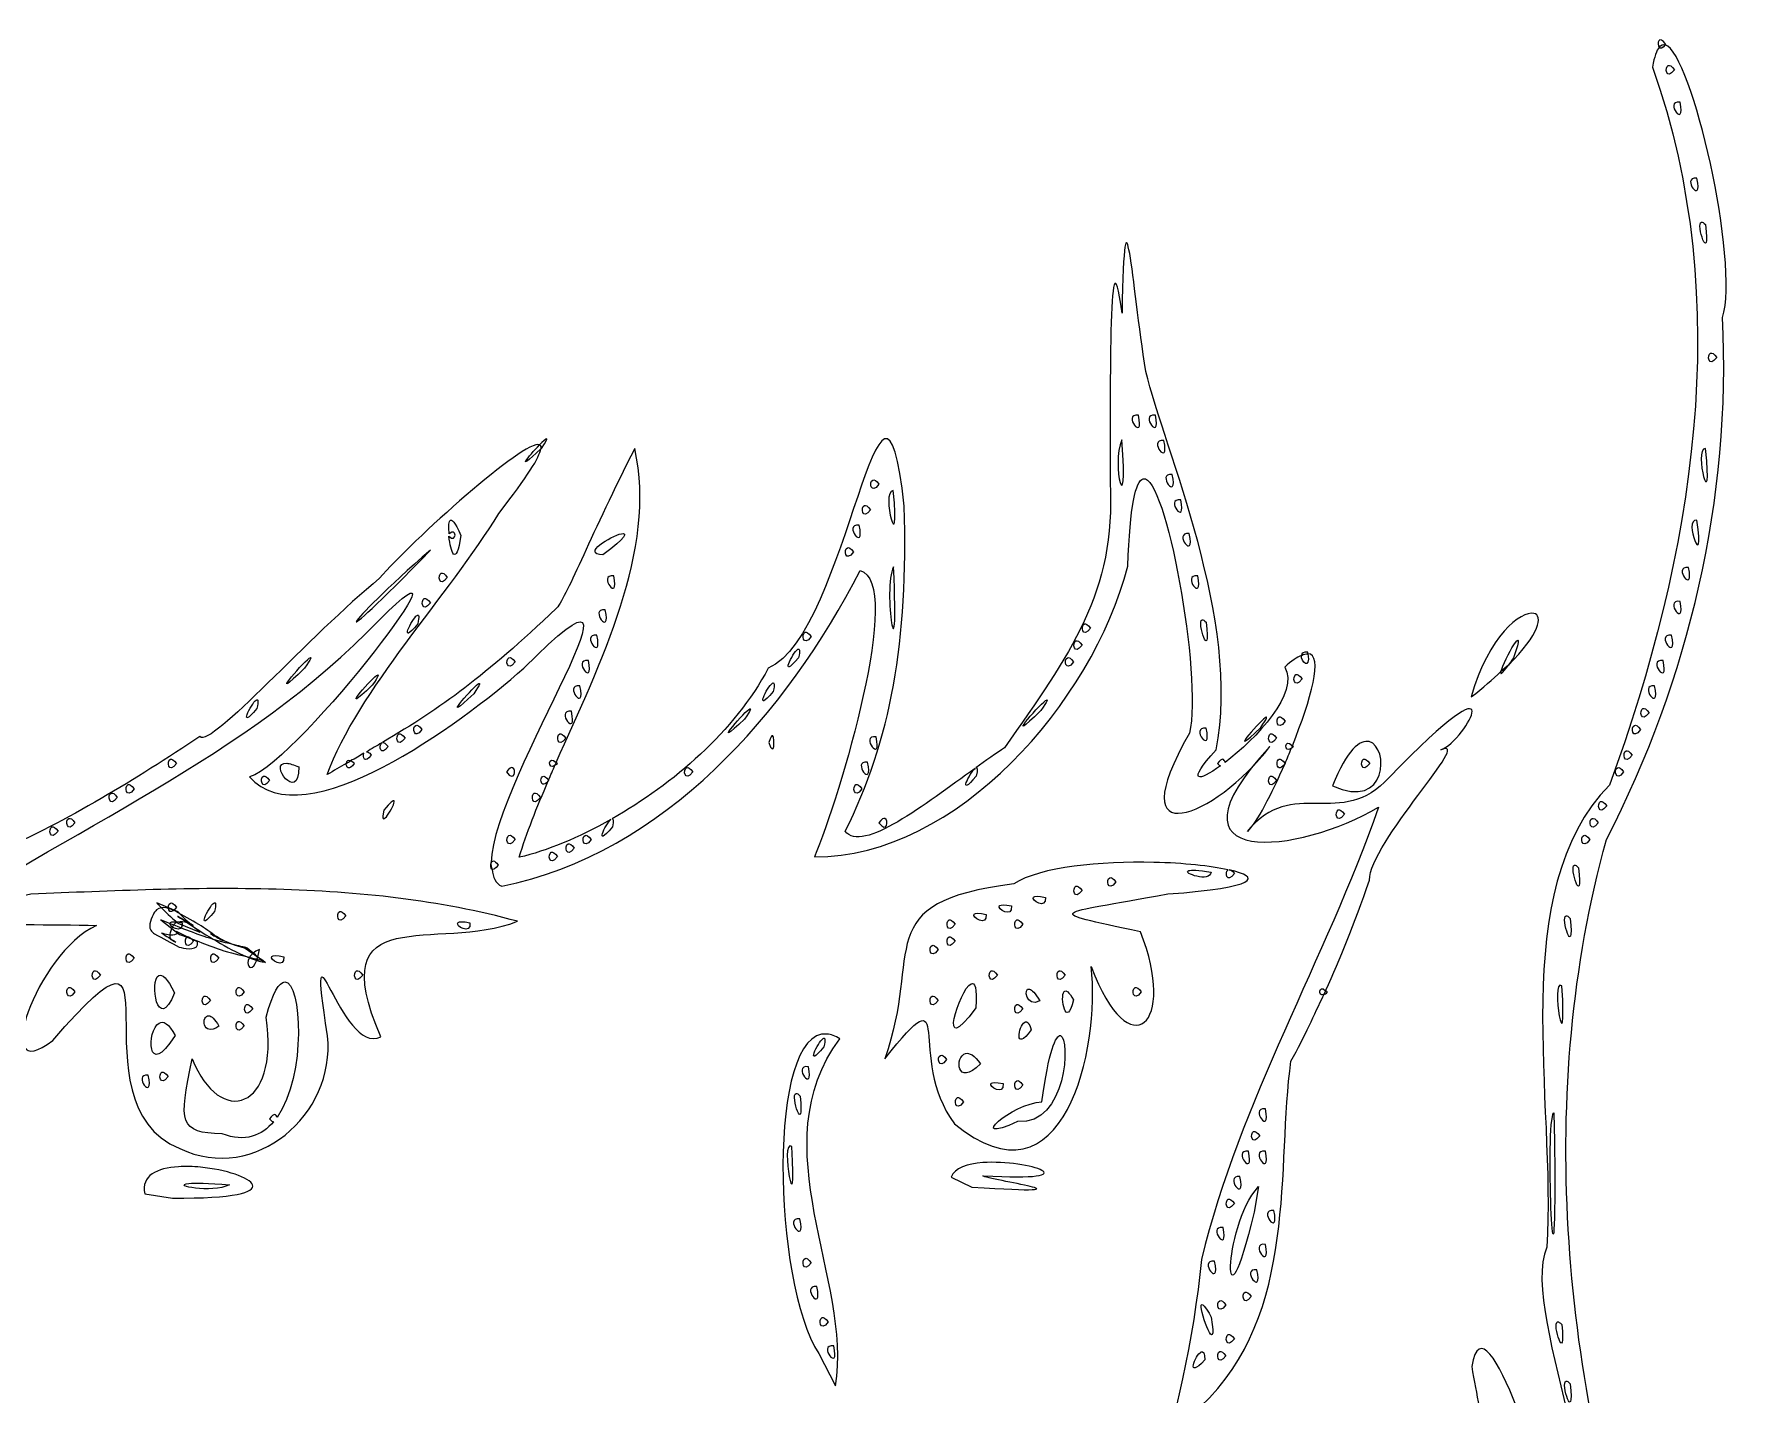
# Model space of a CAD drawing. Extents: x 2 to 648, y -12 to 512.
# Drawn here: x 313.6 to 582.3, y 297.2 to 511.6 of the extents above; entities that cross this region are included whole.
import ezdxf

# ---------------------------------------------------------------- set-up
doc = ezdxf.new("R2010")
doc.units = 0
doc.layers.add('Image', color=7, linetype='CONTINUOUS')

msp = doc.modelspace()

# ---------------------------------------------------------------- linework, layer by layer
at = {"layer": 'Image', "color": 7}
for points in [[(569.61328, 509.528622)], [(571.04102, 506.673154)], [(572.88867, 500.887998)], [(575.55469, 488.887998)], [(576.27148, 481.993466)], [(577.70898, 461.339169)], [(487.55469, 451.555966)], [(490.22266, 451.555966)], [(393.19727, 446.866513)], [(484.95508, 447.667294)], [(491.55469, 447.555966)], [(576.91992, 446.33331)], [(445.70898, 441.339169)], [(488.30469, 441.518857)], [(492.88867, 442.221982)], [(448.91992, 439.667294)], [(494.22266, 438.221982)], [(444.375, 437.339169)], [(379.06832, 434.917296)], [(406.0918, 432.872368)], [(443.55469, 434.221982)], [(495.55469, 432.887998)], [(575.54883, 434.999326)], [(376, 430.276669)], [(441.70898, 430.673154)], [(448.9707, 427.667294)], [(574.22266, 427.555966)], [(377.70898, 426.673154)], [(404.88867, 426.221982)], [(496.88867, 426.221982)], [(375.04102, 422.673154)], [(572.88867, 422.221982)], [(373.89453, 419.997385)], [(403.55469, 420.887998)], [(497.60352, 419.327464)], [(549.83789, 420.325498)], [(402.22266, 416.888011)], [(435.04102, 417.339182)], [(479.04102, 418.673167)], [(571.55469, 416.888011)], [(433.89453, 414.665341)], [(477.70898, 416.005185)], [(356.91016, 413.247369)], [(388.375, 413.339169)], [(400.88867, 412.887999)], [(476.375, 413.339169)], [(545.83789, 412.17511)], [(570.22266, 412.887999)], [(367.52734, 410.534479)], [(383.52734, 409.20031)], [(399.55469, 408.88781)], [(429.89453, 409.33117)], [(512.375, 410.673149)], [(568.88867, 408.88781)], [(348.56055, 406.66496)], [(472.91016, 406.58096)], [(398.22266, 404.8876)], [(426.19531, 405.2001)], [(507.52734, 403.86847)], [(509.70898, 404.00519)], [(567.04102, 405.33877)], [(371.04102, 401.33917)], [(373.70898, 402.67315)], [(396.375, 401.33917)], [(429.93359, 401.0169)], [(446.22266, 400.888)], [(498.22266, 402.22198)], [(508.375, 401.33917)], [(565.70898, 402.67315)], [(511.80469, 399.47003)], [(523.92188, 400.11042)], [(564.375, 398.67315)], [(335.04102, 397.33917)], [(353.38672, 396.69468)], [(362.72852, 396.65558)], [(388.95898, 396.00519)], [(395.80078, 396.80792)], [(416.375, 396.00519)], [(444.88867, 396.888)], [(523.04102, 397.33917)], [(563.04102, 396.00519)], [(328.375, 393.33917)], [(349.70898, 394.67315)], [(443.04102, 393.33917)], [(508.375, 394.67315)], [(325.70898, 392.00519)], [(370.27148, 390.75714)], [(392.375, 392.00519)], [(560.375, 390.67314)], [(319.04102, 388.00518)], [(447.625, 388.00518)], [(519.04102, 389.33916)], [(559.04102, 388.00518)], [(316.375, 386.67314)], [(388.375, 385.33916)], [(400.375, 385.33916)], [(557.70898, 385.33916)], [(395.04102, 382.67314)], [(397.70898, 384.00518)], [(385.71094, 379.99542)], [(489.95703, 381.08127)], [(495.48438, 379.78253)], [(556.27148, 380.66134)], [(351.68945, 376.84698)], [(477.70898, 377.33917)], [(483.04102, 378.67315)], [(335.04102, 374.67315)], [(341.89453, 374.66515)], [(465.69141, 374.26867)], [(471.02539, 375.60089)], [(335.02539, 371.60067)], [(361.70898, 373.33898)], [(380.35742, 371.60067)], [(457.70898, 372.00497)], [(461.69141, 372.93468)], [(468.375, 372.00497)], [(554.9375, 372.66121)], [(337.70898, 369.33895)], [(457.70898, 369.33895)], [(328.375, 366.67293)], [(341.70898, 366.67293)], [(349.07617, 367.36825)], [(351.02539, 366.26864)], [(455.04102, 368.00497)], [(323.04102, 364.00519)], [(333.22266, 363.26886)], [(364.375, 364.00519)], [(464.375, 364.00519)], [(475.04102, 364.00519)], [(319.04102, 361.33917)], [(345.70898, 361.33917)], [(353.05859, 362.23565)], [(461.17969, 361.96026)], [(470.39453, 361.12042)], [(475.86719, 360.73956)], [(487.04102, 361.33917)], [(517.05469, 360.86261)], [(554.27539, 361.65167)], [(340.375, 360.00519)], [(347.04102, 358.67315)], [(455.04102, 360.00519)], [(468.375, 358.67315)], [(333.25781, 355.76686)], [(341.08789, 356.92315)], [(345.70898, 356.00519)], [(469.64258, 355.90749)], [(437.89453, 353.33132)], [(438.48828, 354.02858)], [(475.28125, 353.78054)], [(456.375, 350.67311)], [(460.32227, 350.96804)], [(331.55469, 347.55579)], [(333.70898, 348.00519)], [(435.55469, 348.88796)], [(433.60352, 344.66125)], [(464.35742, 346.26868)], [(468.375, 346.67297)], [(459.04102, 344.00501)], [(507.55469, 342.2218)], [(552.99029, 341.60852)], [(505.70898, 338.67297)], [(432.94336, 336.31751)], [(463.04099, 333.76086)], [(504.88867, 335.55579)], [(507.55469, 335.55579)], [(336.29102, 333.12417)], [(503.55469, 331.55579)], [(337.94141, 330.48743)], [(501.70898, 328.00519)], [(506.44922, 329.99915)], [(508.88867, 326.22198)], [(434.22266, 324.888)], [(500.88867, 323.55597)], [(507.55469, 320.888)], [(435.04102, 318.67315)], [(499.55469, 318.22179)], [(506.22266, 316.88781)], [(436.88867, 314.22179)], [(500.375, 312.005)], [(504.375, 313.33898)], [(437.70898, 309.33898)], [(497.46289, 311.27843)], [(501.70898, 306.67301)], [(553.60352, 308.66124)], [(439.55469, 304.88786)], [(497.44922, 303.93265)], [(500.375, 304.00505)], [(554.9375, 299.32699)]]:
    msp.add_lwpolyline(points, close=True, dxfattribs=at)
for points in [[(513.23619, 413.704404), (513.23633, 413.704404)], [(510.66211, 396.66925), (510.66011, 396.66325)], [(510.66611, 396.66725), (510.66211, 396.66925), (510.66211, 396.66925)], [(394.61904, 394.03263), (394.61914, 394.03253)], [(336.24199, 373.29508), (332.87202, 374.70824), (332.87202, 374.70824)], [(333.52888, 372.0195), (336.47883, 369.72809)], [(336.19968, 371.51951), (339.65504, 370.08826)], [(339.28891, 368.57972), (335.97223, 370.19973), (335.97223, 370.19973)], [(552.99023, 341.60852), (552.99223, 341.60852), (553.13285, 337.1261), (553.17975, 332.11243)], [(458.03125, 331.49133), (461.32422, 329.89954)], [(331, 328.85461), (335.36719, 328.17688)], [(506.44922, 329.99915), (505.76758, 325.96204)], [(437.17773, 303.66725), (439.83203, 298.5696)]]:
    msp.add_lwpolyline(points, dxfattribs=at)
for points in [[(570.66602, 509.999325), (569.516, 511.614055), (569.21037, 510.038676), (569.61328, 509.528622)], [(569.61353, 509.528642), (569.19084, 509.003689), (568.81555, 508.100263), (568.54908, 506.419267)], [(569.61328, 509.528622), (569.90377, 509.889384), (570.21931, 510.035984), (570.56445, 509.929013)], [(570.5647, 509.929033), (570.08326, 509.32545), (569.79161, 509.303202), (569.61353, 509.528642)], [(570.56445, 509.929013), (570.60705, 509.98243), (570.62105, 509.936163), (570.66602, 509.999325)], [(579.58619, 466.929033), (582.31775, 475.624809), (574.7361, 508.636199), (570.5647, 509.929033)], [(568.54908, 506.419267), (581.69384, 469.226806), (574.92515, 429.307298), (561.77955, 393.27278)], [(572, 505.999326), (570.72253, 504.205631), (570.40228, 506.448941), (571.04102, 506.673154)], [(571.04102, 506.673154), (571.25393, 506.747893), (571.57418, 506.597215), (572, 505.999326)], [(572.88867, 500.887998), (573.89296, 496.361878), (570.20109, 501.209027), (572.88867, 500.887998)], [(488.71905, 458.456517), (486.50216, 472.31733), (485.41215, 491.060991), (484.96905, 467.647923)], [(575.55469, 488.887998), (576.55899, 484.361879), (572.86711, 489.209026), (575.55469, 488.887998)], [(484.96905, 467.647923), (482.73143, 484.266667), (483.18299, 452.354187), (483.07842, 440.968236)], [(576.91016, 481.58331), (577.64589, 474.85139), (575.29706, 481.83621), (576.27148, 481.993466)], [(576.27148, 481.993466), (576.41072, 482.015936), (576.61652, 481.899446), (576.91016, 481.58331)], [(450.64677, 437.210423), (447.06351, 469.996413), (441.83365, 417.053994), (429.22881, 411.68113)], [(561.28736, 384.67903), (574.35112, 410.02802), (580.98803, 438.385052), (579.58619, 466.929033)], [(578.66602, 460.667294), (577.38855, 458.873621), (577.07046, 461.114976), (577.70898, 461.339169)], [(577.70898, 461.339169), (577.9219, 461.413909), (578.24019, 461.265199), (578.66602, 460.667294)], [(499.79522, 398.82566), (503.88103, 418.98284), (491.6608, 446.276682), (488.71905, 458.456517)], [(487.55469, 451.555966), (488.55898, 447.029868), (484.86711, 451.877017), (487.55469, 451.555966)], [(490.22266, 451.555966), (491.22695, 447.029868), (487.53508, 451.877017), (490.22266, 451.555966)], [(393.19765, 446.866633), (390.9805, 447.899031), (372.93294, 431.682288), (368, 425.852841)], [(386.78944, 436.077571), (391.36809, 441.944867), (393.21073, 444.981859), (393.39296, 446.23968)], [(393.39296, 446.23968), (389.10086, 442.173304), (391.49889, 445.139286), (393.19765, 446.866633)], [(393.50391, 446.33331), (395.06381, 448.606871), (394.25128, 447.938488), (393.19727, 446.866513)], [(393.19727, 446.866513), (393.37765, 446.782003), (393.44054, 446.570586), (393.39258, 446.23956)], [(393.39258, 446.23956), (393.46908, 446.31206), (393.42288, 446.25608), (393.50391, 446.33331)], [(395.80116, 396.80803), (402.81603, 412.60382), (411.76062, 430.197165), (408.19569, 446.325608)], [(408.19569, 446.325608), (401.37965, 432.979594), (397.65945, 423.324414), (395.88319, 421.147873)], [(484.95508, 447.667294), (486.01721, 433.581336), (483.14232, 443.871989), (484.95508, 447.667294)], [(491.55469, 447.555966), (492.55898, 443.029868), (488.86711, 447.877017), (491.55469, 447.555966)], [(576.91992, 446.33331), (578.15053, 434.533454), (574.84227, 446.24952), (576.91992, 446.33331)], [(446.66602, 440.667294), (445.38854, 438.873605), (445.07046, 441.114974), (445.70898, 441.339169)], [(445.70898, 441.339169), (445.9219, 441.413909), (446.24019, 441.265209), (446.66602, 440.667294)], [(483.07842, 440.968236), (484.06161, 423.539769), (476.78092, 413.980006), (466.45928, 399.14792)], [(485.89062, 427.741513), (486.19602, 437.333278), (487.12489, 441.241093), (488.30469, 441.518857)], [(488.30469, 441.518857), (491.84386, 442.352128), (497.6395, 410.51153), (495.60547, 401.43683)], [(492.88867, 442.221982), (493.89296, 437.695862), (490.20109, 442.543033), (492.88867, 442.221982)], [(448.91992, 439.667294), (450.15056, 427.867422), (446.84224, 439.583524), (448.91992, 439.667294)], [(494.22266, 438.221982), (495.22695, 433.695862), (491.53508, 438.543033), (494.22266, 438.221982)], [(367.92383, 419.262998), (385.04281, 436.321511), (355.49262, 397.09012), (347.50391, 394.54425)], [(359.72499, 394.91155), (364.48573, 408.03965), (378.99348, 423.278301), (386.78944, 436.077571)], [(390.72852, 411.7005), (414.42887, 435.608097), (385.83883, 394.39694), (385.56836, 381.04425)], [(441.35381, 385.98777), (448.51496, 400.24849), (451.35219, 416.108426), (450.64677, 437.210423)], [(445.33398, 436.667294), (444.05673, 434.873621), (443.73627, 437.114976), (444.375, 437.339169)], [(444.375, 437.339169), (444.58791, 437.413909), (444.90816, 437.265199), (445.33398, 436.667294)], [(575.54883, 434.999326), (576.94866, 426.090353), (573.23582, 435.430412), (575.54883, 434.999326)], [(378.94723, 432.864562), (378.90683, 433.714363), (378.85693, 434.645387), (379.06832, 434.917296)], [(378.92383, 432.485656), (380.19068, 431.204111), (380.19696, 434.081705), (378.94723, 432.864562)], [(379.06836, 434.917296), (379.34931, 435.278758), (379.89338, 434.800556), (380.80078, 432.608703)], [(403.19336, 429.559868), (399.68126, 429.658468), (404.45261, 432.541234), (406.0918, 432.872368)], [(406.0918, 432.872368), (407.07531, 433.071062), (406.93178, 432.351563), (403.19336, 429.559868)], [(443.55469, 434.221982), (444.55898, 429.695862), (440.86711, 434.543033), (443.55469, 434.221982)], [(495.55469, 432.887998), (496.55898, 428.361878), (492.86711, 433.209027), (495.55469, 432.887998)], [(376, 430.276669), (358.86691, 412.54482), (362.03679, 418.208683), (376, 430.276669)], [(380.80078, 432.608703), (380.05296, 427.396209), (379.14028, 430.032742), (378.92383, 432.485656)], [(442.66602, 429.999326), (441.38854, 428.205614), (441.07046, 430.448937), (441.70898, 430.673154)], [(441.70898, 430.673154), (441.9219, 430.747894), (442.24019, 430.597234), (442.66602, 429.999326)], [(436.51758, 381.94073), (458.94877, 381.91353), (480.23561, 406.19951), (485.89062, 427.741513)], [(448.9707, 427.667294), (449.92005, 407.4877), (447.18395, 424.339719), (448.9707, 427.667294)], [(574.22266, 427.555966), (575.22696, 423.029877), (571.5351, 427.877009), (574.22266, 427.555966)], [(368, 425.852841), (357.13515, 417.052808), (341.38727, 398.99445), (339.6875, 400.90362)], [(378.66602, 425.999326), (377.38854, 424.205614), (377.07046, 426.448937), (377.70898, 426.673154)], [(377.70898, 426.673154), (377.9219, 426.747894), (378.24019, 426.597234), (378.66602, 425.999326)], [(387.23633, 377.33331), (412.8401, 382.44227), (432.20154, 404.68566), (443.69922, 427.065732)], [(404.88867, 426.221982), (405.89296, 421.695865), (402.20109, 426.543033), (404.88867, 426.221982)], [(443.69922, 427.065732), (450.65508, 425.288906), (440.48708, 391.35405), (436.51758, 381.94073)], [(496.88867, 426.221982), (497.89296, 421.695865), (494.20109, 426.543033), (496.88867, 426.221982)], [(376, 421.999326), (374.72252, 420.205623), (374.40228, 422.448939), (375.04102, 422.673154)], [(375.04102, 422.673154), (375.25393, 422.747894), (375.57418, 422.597234), (376, 421.999326)], [(572.88867, 422.221982), (573.89296, 417.695864), (570.20109, 422.543034), (572.88867, 422.221982)], [(294.42188, 369.65948), (318.79608, 386.18508), (347.15091, 397.52539), (367.92383, 419.262998)], [(395.88319, 421.147873), (384.33573, 410.21641), (377.98819, 405.64251), (368.43007, 399.96623)], [(374, 418.667307), (370.86184, 414.931484), (373.07493, 419.507322), (373.89453, 419.997385)], [(373.89453, 419.997385), (374.16773, 420.160747), (374.28635, 419.871529), (374, 418.667307)], [(403.55469, 420.887998), (404.55898, 416.361881), (400.86711, 421.209027), (403.55469, 420.887998)], [(498.24414, 418.917307), (498.97987, 412.185453), (496.62887, 419.17021), (497.60352, 419.327464)], [(497.60352, 419.327464), (497.74275, 419.349924), (497.9505, 419.233444), (498.24414, 418.917307)], [(549.83789, 420.325498), (547.88183, 420.744849), (542.64692, 416.77687), (540, 407.16534)], [(544.66797, 411.16925), (545.1198, 412.8968), (548.95186, 419.950577), (546.66602, 413.33331)], [(545.83789, 412.17511), (550.8207, 417.075203), (551.33571, 420.004369), (549.83789, 420.325498)], [(402.22266, 416.888011), (403.22695, 412.361803), (399.53508, 417.209041), (402.22266, 416.888011)], [(436, 416.667307), (434.72252, 414.873626), (434.40228, 417.114988), (435.04102, 417.339182)], [(435.04102, 417.339182), (435.25393, 417.413922), (435.57418, 417.265212), (436, 416.667307)], [(480, 417.999339), (478.72253, 416.205628), (478.40228, 418.44895), (479.04102, 418.673167)], [(479.04102, 418.673167), (479.25393, 418.747907), (479.57418, 418.597247), (480, 417.999339)], [(571.55469, 416.888011), (572.55898, 412.361803), (568.86711, 417.209041), (571.55469, 416.888011)], [(282.75205, 368.72784), (282.58803, 381.21013), (315.27864, 415.908329), (292.63487, 397.82159)], [(434, 413.33331), (430.86182, 409.5974), (433.07492, 414.175276), (433.89453, 414.665341)], [(433.89453, 414.665341), (434.16773, 414.828703), (434.28635, 414.537532), (434, 413.33331)], [(478.66602, 415.33331), (477.38854, 413.539621), (477.07046, 415.780969), (477.70898, 416.005185)], [(477.70898, 416.005185), (477.9219, 416.079925), (478.24019, 415.931225), (478.66602, 415.33331)], [(511.80499, 399.47019), (514.72183, 406.70387), (516.78514, 413.920912), (514.22882, 413.974095)], [(514.22882, 413.974095), (514.7305, 411.1817), (513.12204, 412.73074), (513.23663, 413.704564)], [(514.22252, 414.221982), (513.53966, 414.303552), (513.27704, 414.051585), (513.23619, 413.704404)], [(513.23633, 413.704404), (513.61585, 413.874266), (513.95527, 413.979619), (514.22852, 413.973935)], [(514.22852, 413.973935), (514.20512, 414.104341), (514.25822, 414.071345), (514.22252, 414.221982)], [(535.18384, 398.79817), (539.33305, 400.26318), (546.90462, 415.039021), (527.05689, 394.45638)], [(347.50391, 394.54425), (356.00133, 384.77691), (380.57654, 402.70583), (390.72852, 411.7005)], [(356.16992, 411.667289), (350.08546, 405.775429), (355.6359, 412.301269), (356.91016, 413.247369)], [(356.91016, 413.247369), (357.33491, 413.56278), (357.28496, 413.258669), (356.16992, 411.667289)], [(389.33398, 412.66729), (388.05674, 410.87378), (387.73627, 413.11495), (388.375, 413.339169)], [(388.375, 413.339169), (388.58791, 413.413909), (388.90816, 413.265199), (389.33398, 412.66729)], [(400.88867, 412.887999), (401.89296, 408.361779), (398.20109, 413.209059), (400.88867, 412.887999)], [(429.22881, 411.68113), (423.9465, 401.71587), (414.22697, 393.39375), (404.63896, 387.95261)], [(477.33398, 412.66729), (476.05674, 410.87378), (475.73627, 413.11495), (476.375, 413.339169)], [(476.375, 413.339169), (476.58791, 413.413909), (476.90816, 413.265199), (477.33398, 412.66729)], [(510.596, 411.86081), (513.05635, 407.86495), (506.07272, 400.54414), (501.20147, 396.82956)], [(513.23663, 413.704564), (512.5337, 413.389954), (511.70482, 412.86598), (510.596, 411.86081)], [(544.66797, 411.16925), (544.51329, 410.57784), (544.76307, 410.67362), (545.83789, 412.17511)], [(545.83789, 412.17511), (545.53215, 411.87443), (545.00864, 411.48491), (544.66797, 411.16925)], [(546.66602, 413.33331), (546.27691, 412.74602), (546.1135, 412.5601), (545.83789, 412.17511)], [(570.22266, 412.887999), (571.22696, 408.361789), (567.5351, 413.209049), (570.22266, 412.887999)], [(366.83594, 408.999329), (361.25467, 403.676219), (366.36241, 409.715119), (367.52734, 410.534479)], [(367.52734, 410.534479), (367.91566, 410.807599), (367.86564, 410.499979), (366.83594, 408.999329)], [(382.83594, 407.6671), (377.25467, 402.3442), (382.36241, 408.38094), (383.52734, 409.20031)], [(383.52734, 409.20031), (383.91566, 409.47343), (383.86565, 409.16771), (382.83594, 407.6671)], [(399.55469, 408.88781), (400.55898, 404.36159), (396.86711, 409.20887), (399.55469, 408.88781)], [(430, 407.99914), (426.86182, 404.26323), (429.07492, 408.84108), (429.89453, 409.33117)], [(429.89453, 409.33117), (430.16773, 409.49453), (430.28635, 409.20317), (430, 407.99914)], [(513.33398, 409.999329), (512.05672, 408.205589), (511.73626, 410.448939), (512.375, 410.673149)], [(512.375, 410.673149), (512.58791, 410.747849), (512.90816, 410.597249), (513.33398, 409.999329)], [(540, 407.16534), (541.96105, 408.65126), (543.31007, 409.91104), (544.66797, 411.16925)], [(568.88867, 408.88781), (569.89296, 404.36159), (566.20109, 409.20887), (568.88867, 408.88781)], [(348.66602, 405.33293), (345.52785, 401.59702), (347.74094, 406.17488), (348.56055, 406.66496)], [(348.56055, 406.66496), (348.83375, 406.82832), (348.95237, 406.53718), (348.66602, 405.33293)], [(472.16992, 404.99893), (466.08546, 399.10686), (471.6359, 405.63486), (472.91016, 406.58096)], [(472.91016, 406.58096), (473.33491, 406.89632), (473.28495, 406.58996), (472.16992, 404.99893)], [(398.22266, 404.8876), (399.22695, 400.36138), (395.53508, 405.20866), (398.22266, 404.8876)], [(425.50391, 403.66689), (419.92264, 398.344), (425.03038, 404.38074), (426.19531, 405.2001)], [(426.19531, 405.2001), (426.58362, 405.47322), (426.53362, 405.1675), (425.50391, 403.66689)], [(507.52734, 403.86847), (506.36241, 403.04911), (501.25467, 397.01042), (506.83594, 402.33331)], [(506.83594, 402.33331), (507.86565, 403.83395), (507.91565, 404.14159), (507.52734, 403.86847)], [(510.66602, 403.33331), (509.38853, 401.5396), (509.07046, 403.78097), (509.70898, 404.00519)], [(509.70898, 404.00519), (509.9219, 404.07989), (510.2402, 403.93119), (510.66602, 403.33331)], [(568, 404.66689), (566.72255, 402.87337), (566.40228, 405.11455), (567.04102, 405.33877)], [(567.04102, 405.33877), (567.25393, 405.41347), (567.57417, 405.26477), (568, 404.66689)], [(339.6875, 400.90362), (329.49529, 394.15066), (318.99542, 387.66741), (307.65625, 382.67706)], [(372, 400.66729), (370.72256, 398.87378), (370.40229, 401.11495), (371.04102, 401.33917)], [(371.04102, 401.33917), (371.25393, 401.41387), (371.57417, 401.26517), (372, 400.66729)], [(374.66602, 401.99933), (373.38855, 400.20558), (373.07046, 402.44894), (373.70898, 402.67315)], [(373.70898, 402.67315), (373.9219, 402.74785), (374.24019, 402.59725), (374.66602, 401.99933)], [(397.33398, 400.66729), (396.05675, 398.87378), (395.73627, 401.11495), (396.375, 401.33917)], [(396.375, 401.33917), (396.58791, 401.41387), (396.90816, 401.26517), (397.33398, 400.66729)], [(429.93359, 401.0169), (429.80021, 401.12988), (429.60074, 400.90295), (429.33398, 399.99933)], [(429.33398, 399.99933), (430.13426, 397.28782), (430.33373, 400.67796), (429.93359, 401.0169)], [(446.22266, 400.888), (447.22695, 396.36178), (443.53508, 401.20906), (446.22266, 400.888)], [(495.60547, 401.43683), (484.34524, 381.98294), (499.58086, 388.06806), (508.2832, 399.33331)], [(498.22266, 402.22198), (499.22694, 397.696), (495.53508, 402.54304), (498.22266, 402.22198)], [(509.33398, 400.66729), (508.05674, 398.87378), (507.73626, 401.11495), (508.375, 401.33917)], [(508.375, 401.33917), (508.58791, 401.41387), (508.90815, 401.26517), (509.33398, 400.66729)], [(511.64874, 399.08738), (510.45583, 398.06071), (510.49316, 400.92652), (511.80499, 399.47019)], [(523.92188, 400.11042), (522.50172, 400.46791), (520.40034, 398.88363), (518.11914, 393.13972)], [(523.97095, 378.28841), (523.82075, 383.96729), (540.66722, 401.2898), (535.18384, 398.79817)], [(566.66602, 401.99933), (565.38855, 400.2056), (565.07046, 402.44894), (565.70898, 402.67315)], [(565.70898, 402.67315), (565.9219, 402.74785), (566.24019, 402.59725), (566.66602, 401.99933)], [(365.52186, 398.27873), (364.844, 397.88475), (364.14899, 397.47835), (363.43202, 397.06584)], [(366.6664, 397.99944), (365.63823, 396.55577), (365.30877, 397.64992), (365.52186, 398.27873)], [(368.33046, 399.90959), (367.60306, 399.47802), (366.70222, 398.96564), (365.93202, 398.51701)], [(365.93202, 398.51701), (366.13343, 398.48511), (366.33953, 398.45841), (366.6664, 397.99944)], [(369.33436, 399.33342), (368.11764, 397.62472), (367.80852, 399.52673), (368.33046, 399.90959)], [(368.43007, 399.96623), (368.64228, 400.01173), (368.93299, 399.89703), (369.33436, 399.33342)], [(395.62929, 396.40764), (394.45946, 395.43789), (394.50209, 398.24115), (395.80116, 396.80803)], [(466.45928, 399.14792), (465.22098, 398.36414), (463.41886, 397.03719), (461.93389, 395.97409)], [(508.2832, 399.33331), (490.01846, 379.79299), (513.03891, 382.3745), (525.37305, 389.78253)], [(500.50811, 396.31003), (496.99488, 393.78115), (494.98841, 393.47506), (499.79522, 398.82566)], [(510.66041, 396.66341), (508.96639, 394.29908), (508.96527, 399.03892), (510.66241, 396.66941)], [(510.66241, 396.66941), (511.01936, 397.47813), (511.3113, 398.26131), (511.64874, 399.08738)], [(511.80469, 399.47003), (511.75189, 399.33912), (511.70187, 399.21801), (511.64844, 399.08722)], [(511.64844, 399.08722), (511.7759, 399.19692), (511.84394, 399.11422), (512, 399.33331)], [(512, 399.33331), (511.9133, 399.45505), (511.88256, 399.38361), (511.80469, 399.47003)], [(518.11914, 393.13972), (526.87921, 389.1357), (527.046, 399.32396), (523.92188, 400.11042)], [(565.33398, 397.99933), (564.05672, 396.20559), (563.73626, 398.44894), (564.375, 398.67315)], [(564.375, 398.67315), (564.58791, 398.74785), (564.90816, 398.59725), (565.33398, 397.99933)], [(336, 396.66729), (334.72256, 394.87378), (334.40229, 397.11495), (335.04102, 397.33917)], [(335.04102, 397.33917), (335.25393, 397.41387), (335.57417, 397.26517), (336, 396.66729)], [(355.26367, 396.1146), (355.31847, 390.20274), (350.26543, 396.92362), (353.38672, 396.69468)], [(353.38672, 396.69468), (353.83262, 396.66198), (354.44541, 396.48811), (355.26367, 396.1146)], [(362.7289, 396.6557), (361.67775, 396.05231), (360.8727, 395.56734), (359.72499, 394.91155)], [(363.43164, 397.06573), (363.00476, 397.27239), (362.72318, 397.08143), (362.72852, 396.65558)], [(362.72852, 396.65558), (362.97485, 396.79698), (363.19011, 396.92677), (363.43164, 397.06573)], [(364.00038, 396.6674), (363.15624, 395.48231), (362.73632, 396.06296), (362.7289, 396.6557)], [(363.43202, 397.06584), (363.60963, 396.97984), (363.74796, 397.02184), (364.00038, 396.6674)], [(388.95898, 396.00519), (388.74607, 396.07989), (388.42582, 395.93119), (388, 395.33331)], [(388, 395.33331), (389.27749, 393.53959), (389.59772, 395.78097), (388.95898, 396.00519)], [(394.58042, 393.93894), (393.01021, 391.9347), (393.01488, 396.17444), (394.61952, 394.03264)], [(394.61952, 394.03264), (394.96387, 394.82901), (395.27223, 395.60127), (395.62929, 396.40764)], [(395.80078, 396.80792), (395.74018, 396.67151), (395.68919, 396.54367), (395.62891, 396.40753)], [(395.62891, 396.40753), (395.76168, 396.51759), (395.83543, 396.43623), (396, 396.66729)], [(396, 396.66729), (395.9113, 396.79181), (395.88023, 396.72029), (395.80078, 396.80792)], [(417.33398, 395.33331), (416.05671, 393.5396), (415.73627, 395.78097), (416.375, 396.00519)], [(416.375, 396.00519), (416.58791, 396.07989), (416.90817, 395.93119), (417.33398, 395.33331)], [(461.8167, 395.89402), (453.93644, 390.24506), (444.0194, 382.44974), (441.35381, 385.98777)], [(444.88867, 396.888), (445.89297, 392.36179), (442.20111, 397.20906), (444.88867, 396.888)], [(462.00029, 394.66745), (458.94035, 391.02487), (460.95385, 395.22494), (461.8167, 395.89402)], [(461.93389, 395.97409), (462.1637, 396.05959), (462.26532, 395.78113), (462.00029, 394.66745)], [(501.20147, 396.82956), (501.11127, 397.33256), (500.74938, 397.71922), (500.0003, 396.66745)], [(500.0003, 396.66745), (500.22591, 396.35066), (500.34227, 396.4084), (500.50811, 396.31003)], [(504.72291, 385.9388), (506.26471, 387.38742), (508.52129, 391.81776), (510.66041, 396.66341)], [(510.66011, 396.66325), (510.66311, 396.66725), (510.66311, 396.66225), (510.66611, 396.66725)], [(524, 396.66729), (522.72255, 394.87377), (522.40228, 397.11495), (523.04102, 397.33917)], [(523.04102, 397.33917), (523.25393, 397.41387), (523.57417, 397.26517), (524, 396.66729)], [(564, 395.33331), (562.72251, 393.53959), (562.40228, 395.78097), (563.04102, 396.00519)], [(563.04102, 396.00519), (563.25393, 396.07989), (563.57418, 395.93119), (564, 395.33331)], [(329.33398, 392.66729), (328.05674, 390.87377), (327.73627, 393.11495), (328.375, 393.33917)], [(328.375, 393.33917), (328.58791, 393.41387), (328.90815, 393.26517), (329.33398, 392.66729)], [(350.66602, 393.99933), (349.38854, 392.20559), (349.07046, 394.44894), (349.70898, 394.67315)], [(349.70898, 394.67315), (349.9219, 394.74785), (350.24019, 394.59725), (350.66602, 393.99933)], [(390.00425, 381.87839), (391.12117, 385.69943), (392.77881, 389.76747), (394.58042, 393.93894)], [(394.61914, 394.03253), (394.60554, 394.00123), (394.59364, 393.97013), (394.58004, 393.93883)], [(394.58004, 393.93883), (394.61664, 393.98553), (394.62764, 393.94583), (394.66594, 393.99943)], [(394.66594, 393.99943), (394.64504, 394.02873), (394.63944, 394.00543), (394.61904, 394.03263)], [(444, 392.66729), (442.72254, 390.87378), (442.40228, 393.11495), (443.04102, 393.33917)], [(443.04102, 393.33917), (443.25393, 393.41387), (443.57417, 393.26517), (444, 392.66729)], [(527.05689, 394.45638), (519.49037, 386.03899), (511.81806, 394.82168), (504.72291, 385.9388)], [(509.33398, 393.99933), (508.05672, 392.20559), (507.73626, 394.44894), (508.375, 394.67315)], [(508.375, 394.67315), (508.58791, 394.74785), (508.90816, 394.59725), (509.33398, 393.99933)], [(561.77955, 393.27278), (545.44067, 376.69509), (553.38062, 343.50501), (551.90259, 320.41731)], [(326.66602, 391.33331), (325.38852, 389.5396), (325.07045, 391.78097), (325.70898, 392.00519)], [(325.70898, 392.00519), (325.9219, 392.07989), (326.2402, 391.93119), (326.66602, 391.33331)], [(368.66602, 389.33331), (367.80696, 385.72059), (370.59143, 390.32865), (370.27148, 390.75714)], [(370.27148, 390.75714), (370.16483, 390.89997), (369.71186, 390.57862), (368.66602, 389.33331)], [(393.33398, 391.33331), (392.05671, 389.5396), (391.73627, 391.78097), (392.375, 392.00519)], [(392.375, 392.00519), (392.58791, 392.07989), (392.90817, 391.93119), (393.33398, 391.33331)], [(525.37305, 389.78253), (516.96666, 365.68319), (503.52647, 343.45512), (497.49609, 318.50909)], [(561.33398, 389.99932), (560.05672, 388.20558), (559.73626, 390.44893), (560.375, 390.67314)], [(560.375, 390.67314), (560.58791, 390.74784), (560.90816, 390.59724), (561.33398, 389.99932)], [(320, 387.3333), (318.72252, 385.53959), (318.40228, 387.78096), (319.04102, 388.00518)], [(319.04102, 388.00518), (319.25393, 388.07988), (319.57419, 387.93118), (320, 387.3333)], [(404.45346, 387.85105), (399.3647, 384.98289), (394.31436, 382.88587), (390.00425, 381.87839)], [(404.66636, 386.66745), (401.63777, 383.06221), (403.57669, 387.11718), (404.45346, 387.85105)], [(404.63896, 387.95261), (404.82803, 387.96871), (404.90924, 387.6935), (404.66636, 386.66745)], [(447.625, 388.00518), (447.41209, 388.07988), (447.09184, 387.93118), (446.66602, 387.3333)], [(446.66602, 387.3333), (447.9433, 385.53959), (448.26374, 387.78096), (447.625, 388.00518)], [(520, 388.66728), (518.72255, 386.87376), (518.40228, 389.11494), (519.04102, 389.33916)], [(519.04102, 389.33916), (519.25393, 389.41386), (519.57417, 389.26516), (520, 388.66728)], [(560, 387.3333), (558.72251, 385.53958), (558.40228, 387.78096), (559.04102, 388.00518)], [(559.04102, 388.00518), (559.25393, 388.07988), (559.57418, 387.93118), (560, 387.3333)], [(317.33398, 385.99932), (316.05671, 384.20559), (315.73626, 386.44893), (316.375, 386.67314)], [(316.375, 386.67314), (316.58791, 386.74784), (316.90817, 386.59724), (317.33398, 385.99932)], [(389.33398, 384.66728), (388.05673, 382.87377), (387.73627, 385.11494), (388.375, 385.33916)], [(388.375, 385.33916), (388.58791, 385.41386), (388.90816, 385.26516), (389.33398, 384.66728)], [(401.33398, 384.66728), (400.05673, 382.87377), (399.73627, 385.11494), (400.375, 385.33916)], [(400.375, 385.33916), (400.58791, 385.41386), (400.90816, 385.26516), (401.33398, 384.66728)], [(566.83619, 262.45247), (554.39432, 301.51275), (550.29989, 344.72948), (561.28736, 384.67903)], [(558.66602, 384.66728), (557.38855, 382.87377), (557.07046, 385.11494), (557.70898, 385.33916)], [(557.70898, 385.33916), (557.9219, 385.41386), (558.24019, 385.26516), (558.66602, 384.66728)], [(396, 381.99932), (394.7225, 380.2056), (394.40227, 382.44893), (395.04102, 382.67314)], [(395.04102, 382.67314), (395.25393, 382.74784), (395.57418, 382.59724), (396, 381.99932)], [(398.66602, 383.3333), (397.38856, 381.53956), (397.07046, 383.78096), (397.70898, 384.00518)], [(397.70898, 384.00518), (397.9219, 384.07988), (398.24019, 383.93118), (398.66602, 383.3333)], [(385.56836, 381.04425), (385.38189, 380.68773), (385.37858, 380.11209), (385.71094, 379.99542)], [(385.71094, 379.99542), (385.66474, 380.34657), (385.56015, 380.63917), (385.56836, 381.04425)], [(385.56836, 381.04425), (385.74024, 381.37288), (386.05327, 381.52767), (386.66602, 380.66729)], [(386.66602, 380.66729), (386.24118, 380.07077), (385.92385, 379.9219), (385.71094, 379.99542)], [(385.71094, 379.99542), (385.87373, 378.7587), (386.2721, 377.75545), (387.23633, 377.33331)], [(489.95703, 381.08127), (481.64315, 381.25425), (472.16159, 380.42922), (467.9043, 377.69845)], [(501.66992, 379.92306), (498.87879, 380.5138), (494.76005, 380.98134), (489.95703, 381.08127)], [(492.20312, 376.10666), (506.55657, 377.15667), (506.94492, 378.77456), (501.87695, 379.88791)], [(499, 379.55011), (498.9225, 377.81988), (494.29337, 379.42783), (495.48438, 379.78253)], [(495.48438, 379.78253), (495.88117, 379.90076), (496.92574, 379.88073), (499, 379.55011)], [(502.66602, 379.33322), (501.44055, 377.61248), (501.13198, 379.56005), (501.66992, 379.92306)], [(501.87695, 379.88791), (502.08333, 379.87891), (502.31477, 379.82641), (502.66602, 379.33322)], [(556.91016, 380.24924), (557.64589, 373.51718), (555.29706, 380.5043), (556.27148, 380.66134)], [(556.27148, 380.66134), (556.41072, 380.68384), (556.61652, 380.56534), (556.91016, 380.24924)], [(351.68945, 376.84698), (338.79155, 377.20262), (325.79764, 376.58692), (313.06055, 376.07159)], [(316.50195, 353.01495), (338.24025, 378.12663), (318.85527, 343.29848), (336.49805, 335.97979)], [(389.74805, 371.79425), (377.39139, 375.16391), (364.58757, 376.49135), (351.68945, 376.84698)], [(467.9043, 377.69845), (444.88197, 374.73906), (453.66208, 367.06799), (447.57617, 350.13595)], [(478.66602, 376.66729), (477.38855, 374.87376), (477.07046, 377.11495), (477.70898, 377.33917)], [(477.70898, 377.33917), (477.9219, 377.41387), (478.24019, 377.26517), (478.66602, 376.66729)], [(484, 377.99933), (482.72251, 376.2056), (482.40228, 378.44894), (483.04102, 378.67315)], [(483.04102, 378.67315), (483.25393, 378.74785), (483.57418, 378.59725), (484, 377.99933)], [(517.05494, 360.86263), (519.38876, 365.99453), (521.46192, 371.12699), (523.97095, 378.28841)], [(313.06055, 376.07159), (286.79403, 370.45554), (309.39165, 371.53788), (323.39648, 371.14581)], [(332.86688, 373.58057), (332.69408, 373.44556), (332.57448, 373.25368), (332.42827, 373.09024)], [(335.82013, 373.40336), (334.91992, 373.84498), (333.77503, 374.29012), (332.86688, 373.58057)], [(332.87202, 374.70824), (332.99143, 374.58054), (333.11085, 374.45283), (333.23026, 374.32513)], [(333.23026, 374.32513), (334.18149, 373.3506), (335.17369, 372.41493), (336.19968, 371.51951)], [(336, 373.99933), (334.72252, 372.20562), (334.40228, 374.44894), (335.04102, 374.67315)], [(335.04102, 374.67315), (335.25393, 374.74785), (335.57419, 374.59725), (336, 373.99933)], [(342, 373.33312), (338.86184, 369.59719), (341.07493, 374.17506), (341.89453, 374.66515)], [(341.89453, 374.66515), (342.16773, 374.82851), (342.28635, 374.53736), (342, 373.33312)], [(359.79102, 353.7669), (356.36264, 376.22331), (361.84891, 350.42927), (368.18164, 353.57159)], [(368.18164, 353.57159), (358.82869, 375.53043), (376.95564, 366.84436), (389.74805, 371.79425)], [(467.55469, 374.22177), (467.79547, 372.2061), (465.13015, 373.77956), (465.69141, 374.26867)], [(465.69141, 374.26867), (465.87849, 374.43156), (466.42314, 374.47328), (467.55469, 374.22177)], [(472.88867, 375.55599), (473.12947, 373.54031), (470.46414, 375.11265), (471.02539, 375.60089)], [(471.02539, 375.60089), (471.21247, 375.76378), (471.75712, 375.80661), (472.88867, 375.55599)], [(487.86914, 370.14377), (472.13364, 373.51902), (473.98067, 372.76392), (492.20312, 376.10666)], [(323.39648, 371.14581), (313.80566, 366.73994), (306.55528, 345.27482), (316.50195, 353.01495)], [(332.42827, 373.09024), (332.11537, 372.42638), (331.48043, 371.12586), (331.93921, 370.39384)], [(340.79909, 369.23471), (338.34409, 370.08407), (335.93755, 371.0492), (333.52888, 372.0195)], [(336.88867, 371.55577), (337.12946, 369.54008), (334.46414, 371.11244), (335.02539, 371.60067)], [(335.2245, 368.85134), (334.6402, 369.40149), (335.2401, 370.6551), (335.52913, 371.20149)], [(335.02539, 371.60067), (335.21247, 371.76356), (335.75712, 371.8064), (336.88867, 371.55577)], [(335.52913, 371.20149), (335.65292, 371.32338), (335.75508, 371.47211), (335.90049, 371.56717)], [(339.52505, 371.27355), (338.29457, 371.99125), (337.05511, 372.69342), (335.82013, 373.40336)], [(335.90049, 371.56717), (336.75966, 372.12884), (337.83285, 371.52487), (338.6173, 371.14514)], [(336.185, 372.56668), (335.96023, 372.6964), (336.63278, 372.30398), (336.85144, 372.16422)], [(338.6173, 371.14514), (337.80653, 371.61898), (336.99835, 372.09729), (336.185, 372.56668)], [(336.55919, 372.94102), (336.45346, 373.05904), (336.34773, 373.17706), (336.24199, 373.29508)], [(339.65504, 370.08826), (338.58208, 370.99464), (337.53804, 371.9329), (336.55919, 372.94102)], [(336.85144, 372.16422), (337.93584, 371.47116), (338.95819, 370.68332), (340.05871, 370.01456)], [(342.30135, 369.40023), (341.37269, 370.01657), (340.48898, 370.71133), (339.52505, 371.27355)], [(362.66602, 372.6671), (361.38854, 370.87358), (361.07046, 373.11476), (361.70898, 373.33898)], [(361.70898, 373.33898), (361.9219, 373.41368), (362.24019, 373.26498), (362.66602, 372.6671)], [(382.22266, 371.55577), (382.46344, 369.54008), (379.79617, 371.11244), (380.35742, 371.60067)], [(380.35742, 371.60067), (380.54451, 371.76356), (381.0911, 371.8064), (382.22266, 371.55577)], [(458.66602, 371.33309), (457.38856, 369.53935), (457.07046, 371.78075), (457.70898, 372.00497)], [(457.70898, 372.00497), (457.9219, 372.07967), (458.24019, 371.93097), (458.66602, 371.33309)], [(463.55469, 372.88778), (463.79547, 370.87209), (461.13015, 372.44535), (461.69141, 372.93468)], [(461.69141, 372.93468), (461.87849, 373.09757), (462.42313, 373.13951), (463.55469, 372.88778)], [(469.33398, 371.33309), (468.05675, 369.53937), (467.73627, 371.78075), (468.375, 372.00497)], [(468.375, 372.00497), (468.58791, 372.07967), (468.90816, 371.93097), (469.33398, 371.33309)], [(555.57812, 372.24911), (556.31384, 365.51705), (553.96285, 372.50417), (554.9375, 372.66121)], [(554.9375, 372.66121), (555.07674, 372.68371), (555.2847, 372.56521), (555.57812, 372.24911)], [(331.93921, 370.39384), (332.08557, 370.16032), (332.30693, 369.97057), (332.54412, 369.83024)], [(332.54412, 369.83024), (333.81291, 369.07952), (335.13977, 368.43158), (336.43759, 367.73225)], [(335.69755, 369.67157), (335.00275, 369.51652), (334.30431, 369.72097), (333.64735, 369.92961)], [(333.64735, 369.92961), (334.39036, 369.45739), (335.14963, 369.00981), (335.87639, 368.51294)], [(335.87639, 368.51294), (336.0785, 368.37476), (335.40275, 368.6835), (335.2245, 368.85134)], [(336.08665, 369.96772), (336.10255, 369.778), (335.79186, 369.69261), (335.69755, 369.67157)], [(335.97223, 370.19973), (336.01033, 370.12243), (336.07947, 370.05365), (336.08665, 369.96772)], [(336.47883, 369.72809), (338.81023, 368.87826), (341.11423, 367.95722), (343.46605, 367.1596)], [(338.66602, 368.66707), (337.38854, 366.87355), (337.07046, 369.11473), (337.70898, 369.33895)], [(337.70898, 369.33895), (337.9219, 369.41365), (338.24019, 369.26495), (338.66602, 368.66707)], [(339.29491, 368.10796), (339.33521, 368.25997), (339.29091, 368.42247), (339.28891, 368.57972)], [(340.05871, 370.01456), (343.129, 368.22086), (346.17868, 366.17679), (349.69765, 365.37676)], [(345.50952, 367.98708), (343.92968, 368.36542), (342.35647, 368.77158), (340.79909, 369.23471)], [(342.63864, 369.15355), (342.23493, 369.36048), (341.04959, 370.02891), (341.43878, 369.79582)], [(341.43878, 369.79582), (342.04032, 369.43556), (342.66371, 369.11309), (343.27617, 368.77172)], [(343.27617, 368.77172), (342.95123, 368.98123), (342.62348, 369.18644), (342.30135, 369.40023)], [(346.72212, 367.5644), (345.28252, 367.88524), (343.94525, 368.48382), (342.63864, 369.15355)], [(458.66602, 368.66707), (457.38855, 366.87354), (457.07046, 369.11473), (457.70898, 369.33895)], [(457.70898, 369.33895), (457.9219, 369.41365), (458.24019, 369.26495), (458.66602, 368.66707)], [(480.08789, 364.6672), (486.25594, 348.48331), (493.69331, 355.60874), (487.86914, 370.14377)], [(329.33398, 365.99911), (328.05671, 364.20538), (327.73626, 366.44872), (328.375, 366.67293)], [(328.375, 366.67293), (328.58791, 366.74763), (328.90817, 366.59703), (329.33398, 365.99911)], [(336.43759, 367.73225), (337.05934, 367.56447), (339.02992, 367.1087), (339.29491, 368.10796)], [(342.66602, 365.99911), (341.38852, 364.20539), (341.07045, 366.44872), (341.70898, 366.67293)], [(341.70898, 366.67293), (341.9219, 366.74763), (342.2402, 366.59703), (342.66602, 365.99911)], [(343.46605, 367.1596), (345.03447, 366.72167), (346.61647, 366.33543), (348.19467, 365.93507)], [(349.07617, 367.36825), (348.11612, 361.67803), (345.48247, 366.01172), (349.07617, 367.36825)], [(346.72743, 367.70304), (346.32284, 367.80346), (345.91492, 367.88999), (345.50952, 367.98708)], [(349.98898, 365.31635), (348.91211, 366.08296), (347.81107, 366.81505), (346.72212, 367.5644)], [(347.125, 367.58611), (347.01625, 367.67131), (346.8615, 367.66981), (346.72743, 367.70304)], [(349.69765, 365.37676), (348.8401, 366.11321), (348.01492, 366.88912), (347.125, 367.58611)], [(348.19467, 365.93507), (348.6204, 365.82707), (349.05574, 365.7507), (349.47097, 365.60752)], [(349.47097, 365.60752), (349.65823, 365.54292), (350.15034, 365.20148), (349.98898, 365.31635)], [(352.88867, 366.22174), (353.12945, 364.20607), (350.46414, 365.77953), (351.02539, 366.26864)], [(351.02539, 366.26864), (351.21248, 366.43153), (351.75712, 366.47325), (352.88867, 366.22174)], [(456, 367.33309), (454.72254, 365.53936), (454.40228, 367.78075), (455.04102, 368.00497)], [(455.04102, 368.00497), (455.25393, 368.07967), (455.57417, 367.93097), (456, 367.33309)], [(324, 363.33331), (322.72256, 361.53959), (322.40229, 363.78097), (323.04102, 364.00519)], [(323.04102, 364.00519), (323.25393, 364.07989), (323.57417, 363.93119), (324, 363.33331)], [(335.6875, 360.50714), (332.96538, 353.85524), (331.72078, 362.52654), (333.22266, 363.26886)], [(333.22266, 363.26886), (333.72328, 363.51629), (334.52979, 362.88297), (335.6875, 360.50714)], [(365.33398, 363.33331), (364.05674, 361.53957), (363.73627, 363.78097), (364.375, 364.00519)], [(364.375, 364.00519), (364.58791, 364.07989), (364.90815, 363.93119), (365.33398, 363.33331)], [(447.57617, 350.13595), (459.06147, 364.33408), (450.78279, 350.34003), (458.56445, 339.89767)], [(458.56445, 339.89767), (475.75472, 325.64938), (481.64774, 351.8639), (480.08789, 364.6672)], [(465.33398, 363.33331), (464.05675, 361.53959), (463.73627, 363.78097), (464.375, 364.00519)], [(464.375, 364.00519), (464.58791, 364.07989), (464.90816, 363.93119), (465.33398, 363.33331)], [(476, 363.33331), (474.72254, 361.53958), (474.40228, 363.78097), (475.04102, 364.00519)], [(475.04102, 364.00519), (475.25393, 364.07989), (475.57417, 363.93119), (476, 363.33331)], [(554.27539, 361.65167), (555.14189, 347.61978), (552.30037, 363.05006), (554.27539, 361.65167)], [(320, 360.66729), (318.72253, 358.87378), (318.40228, 361.11495), (319.04102, 361.33917)], [(319.04102, 361.33917), (319.25393, 361.41387), (319.57418, 361.26517), (320, 360.66729)], [(346.66602, 360.66729), (345.38854, 358.87377), (345.07046, 361.11495), (345.70898, 361.33917)], [(345.70898, 361.33917), (345.9219, 361.41387), (346.24019, 361.26517), (346.66602, 360.66729)], [(350.11719, 356.66729), (351.18707, 360.61275), (352.21148, 362.20641), (353.05859, 362.23565)], [(353.05859, 362.23565), (355.67548, 362.32595), (356.55431, 347.53535), (351.83984, 340.88604)], [(461.91992, 358.15753), (455.66626, 349.51433), (459.36938, 361.06721), (461.17969, 361.96026)], [(461.17969, 361.96026), (461.78312, 362.25795), (462.17597, 361.37177), (461.91992, 358.15753)], [(472, 359.25519), (469.90266, 358.06963), (469.33476, 361.44593), (470.39453, 361.12042)], [(470.39453, 361.12042), (470.74779, 361.01191), (471.28116, 360.49231), (472, 359.25519)], [(477.33398, 359.41143), (476.21904, 354.55332), (475.0999, 359.96718), (475.86719, 360.73956)], [(475.86719, 360.73956), (476.12295, 360.99702), (476.58966, 360.73756), (477.33398, 359.41143)], [(488, 360.66729), (486.72253, 358.87376), (486.40228, 361.11495), (487.04102, 361.33917)], [(487.04102, 361.33917), (487.25393, 361.41387), (487.57418, 361.26517), (488, 360.66729)], [(511.58423, 349.74153), (513.80752, 353.86026), (515.25832, 356.99833), (516.76197, 360.26497)], [(516.76197, 360.26497), (515.83225, 359.82155), (515.9226, 361.9701), (517.05494, 360.86263)], [(517.05469, 360.86261), (516.97069, 360.67785), (516.84705, 360.45034), (516.76172, 360.26495)], [(516.76172, 360.26495), (516.94003, 360.34995), (517.07983, 360.31045), (517.33398, 360.66729)], [(517.33398, 360.66729), (517.21004, 360.84132), (517.16059, 360.75899), (517.05469, 360.86261)], [(341.33398, 359.33331), (340.05674, 357.53957), (339.73627, 359.78097), (340.375, 360.00519)], [(340.375, 360.00519), (340.58791, 360.07989), (340.90815, 359.93119), (341.33398, 359.33331)], [(348, 357.99933), (346.72252, 356.20562), (346.40228, 358.44894), (347.04102, 358.67315)], [(347.04102, 358.67315), (347.25393, 358.74785), (347.57419, 358.59725), (348, 357.99933)], [(456, 359.33331), (454.72254, 357.53958), (454.40228, 359.78097), (455.04102, 360.00519)], [(455.04102, 360.00519), (455.25393, 360.07989), (455.57417, 359.93119), (456, 359.33331)], [(469.33398, 357.99933), (468.05671, 356.20562), (467.73627, 358.44894), (468.375, 358.67315)], [(468.375, 358.67315), (468.58791, 358.74785), (468.90817, 358.59725), (469.33398, 357.99933)], [(335.76367, 353.77663), (331.25952, 346.59209), (331.29644, 354.63368), (333.25781, 355.76686)], [(333.25781, 355.76686), (333.9116, 356.14459), (334.77921, 355.75366), (335.76367, 353.77663)], [(338.47266, 350.12042), (342.79253, 339.21144), (352.27547, 341.97465), (350.11719, 356.66729)], [(342.66602, 355.25519), (339.97606, 353.47453), (339.88903, 357.0341), (341.08789, 356.92315)], [(341.08789, 356.92315), (341.48751, 356.88615), (342.02912, 356.44146), (342.66602, 355.25519)], [(346.66602, 355.33331), (345.38856, 353.53958), (345.07046, 355.78097), (345.70898, 356.00519)], [(345.70898, 356.00519), (345.9219, 356.07989), (346.24018, 355.93119), (346.66602, 355.33331)], [(438.48828, 354.02858), (428.99262, 354.86769), (429.92819, 314.92718), (437.17773, 303.66725)], [(470.66602, 354.66725), (467.92007, 350.93449), (468.61449, 355.38766), (469.64258, 355.90749)], [(469.64258, 355.90749), (469.98528, 356.08077), (470.36382, 355.81699), (470.66602, 354.66725)], [(336.49805, 335.97979), (348.48607, 330.38279), (361.04197, 341.32473), (359.79102, 353.7669)], [(439.83203, 298.5696), (442.58578, 315.16286), (427.92811, 336.52185), (440.52734, 353.29616)], [(438, 351.99929), (434.86183, 348.26337), (437.07493, 352.84123), (437.89453, 353.33132)], [(437.89453, 353.33132), (438.16773, 353.49468), (438.28635, 353.20332), (438, 351.99929)], [(440.52734, 353.29616), (439.80033, 353.73517), (439.12134, 353.97264), (438.48828, 354.02858)], [(475.28125, 353.78054), (476.84703, 353.41764), (476.32242, 339.63952), (468.52734, 340.22585)], [(472.33594, 343.3528), (473.42595, 351.34013), (474.56953, 353.94549), (475.28125, 353.78054)], [(343.18359, 338.2962), (336.43288, 338.49239), (336.29023, 339.93175), (338.47266, 350.12042)], [(457.33398, 349.99929), (456.05671, 348.20558), (455.73627, 350.4489), (456.375, 350.67311)], [(456.375, 350.67311), (456.58791, 350.74781), (456.90817, 350.59721), (457.33398, 349.99929)], [(462.66602, 349.33327), (458.8743, 345.47212), (458.59274, 350.54767), (460.32227, 350.96804)], [(460.32227, 350.96804), (460.89877, 351.10816), (461.69781, 350.73103), (462.66602, 349.33327)], [(497.34791, 295.32356), (512.91068, 309.88984), (509.26684, 333.37939), (511.58423, 349.74153)], [(331.55469, 347.55579), (332.55898, 343.02957), (328.86711, 347.87685), (331.55469, 347.55579)], [(334.66602, 347.33331), (333.38856, 345.53958), (333.07046, 347.78097), (333.70898, 348.00519)], [(333.70898, 348.00519), (333.9219, 348.07989), (334.24018, 347.93119), (334.66602, 347.33331)], [(435.55469, 348.88796), (436.559, 344.36175), (432.8671, 349.20903), (435.55469, 348.88796)], [(468.375, 346.67297), (468.58791, 346.74767), (468.90817, 346.59707), (469.33398, 345.99915)], [(434.24414, 344.24915), (434.97987, 337.51709), (432.62886, 344.50422), (433.60352, 344.66125)], [(433.60352, 344.66125), (433.74275, 344.68375), (433.9505, 344.56525), (434.24414, 344.24915)], [(459.04102, 344.00501), (459.25393, 344.07971), (459.57417, 343.93101), (460, 343.33313)], [(466.22266, 346.22178), (466.46344, 344.2061), (463.79617, 345.77956), (464.35742, 346.26868)], [(464.35742, 346.26868), (464.54451, 346.43157), (465.0911, 346.47329), (466.22266, 346.22178)], [(469.33398, 345.99915), (468.05671, 344.20544), (467.73627, 346.44876), (468.375, 346.67297)], [(351.83984, 340.88604), (351.7238, 341.34687), (351.37884, 341.6685), (350.66602, 340.66729)], [(460, 343.33313), (458.72254, 341.5394), (458.40228, 343.78079), (459.04102, 344.00501)], [(468.52734, 340.22585), (460.0345, 336.39993), (467.65391, 343.14706), (472.33594, 343.3528)], [(507.55469, 342.2218), (508.55899, 337.69581), (504.86711, 342.54285), (507.55469, 342.2218)], [(553.17975, 332.11243), (553.12895, 306.36913), (551.63075, 340.13854), (552.99029, 341.60852)], [(351.30273, 340.22003), (349.42312, 338.00611), (346.81258, 336.9346), (343.18359, 338.2962)], [(350.66602, 340.66729), (350.94871, 340.27034), (351.11388, 340.28729), (351.30273, 340.22003)], [(506.66602, 337.99915), (505.38853, 336.20544), (505.07046, 338.44876), (505.70898, 338.67297)], [(505.70898, 338.67297), (505.9219, 338.74767), (506.2402, 338.59707), (506.66602, 337.99915)], [(432.94336, 336.31751), (433.80986, 322.28563), (430.96834, 337.71567), (432.94336, 336.31751)], [(463.04102, 333.76086), (460.63879, 333.57841), (458.58546, 332.93133), (458.03125, 331.49133)], [(463.05859, 331.70618), (480.59742, 330.67266), (470.24812, 334.30822), (463.04099, 333.76086)], [(504.88867, 335.55579), (505.89296, 331.02957), (502.20109, 335.87685), (504.88867, 335.55579)], [(507.55469, 335.55579), (508.55898, 331.02957), (504.86711, 335.87685), (507.55469, 335.55579)], [(336.29102, 333.12415), (332.95862, 332.90676), (330.37364, 331.72779), (331, 328.85461)], [(335.36719, 328.17688), (355.22593, 327.98522), (347.68542, 332.28798), (339.78125, 333.04797)], [(339.78125, 333.04797), (338.59559, 333.16197), (337.40161, 333.19621), (336.29102, 333.12417)], [(337.94141, 330.48743), (338.89287, 330.58203), (340.87224, 330.55833), (344.35156, 330.27258)], [(461.32422, 329.89954), (482.90783, 328.54485), (463.67049, 330.97383), (463.05859, 331.70618)], [(503.55469, 331.55579), (504.55898, 327.02957), (500.86711, 331.87685), (503.55469, 331.55579)], [(344.35156, 330.27258), (341.48085, 328.85008), (335.08701, 330.20358), (337.94141, 330.48743)], [(505.76758, 325.96204), (500.80228, 304.61611), (500.64661, 323.34709), (506.44922, 329.99915)], [(502.66602, 327.33331), (501.38857, 325.53959), (501.07047, 327.78097), (501.70898, 328.00519)], [(501.70898, 328.00519), (501.92189, 328.07989), (502.24019, 327.93119), (502.66602, 327.33331)], [(434.22266, 324.888), (435.22694, 320.3618), (431.53508, 325.20906), (434.22266, 324.888)], [(508.88867, 326.22198), (509.89296, 321.69598), (506.20109, 326.54304), (508.88867, 326.22198)], [(500.88867, 323.55597), (501.89296, 319.02975), (498.20109, 323.87703), (500.88867, 323.55597)], [(507.55469, 320.888), (508.55897, 316.3618), (504.86711, 321.20906), (507.55469, 320.888)], [(551.90259, 320.41731), (547.19, 309.97099), (566.21538, 271.04919), (552.1565, 278.45833)], [(497.49609, 318.50909), (492.38148, 267.7141), (463.92226, 220.86587), (422.13281, 191.78448)], [(436, 317.99933), (434.7225, 316.20561), (434.40227, 318.44894), (435.04102, 318.67315)], [(435.04102, 318.67315), (435.25393, 318.74785), (435.57418, 318.59725), (436, 317.99933)], [(499.55469, 318.22179), (500.55898, 313.69579), (496.86711, 318.54285), (499.55469, 318.22179)], [(506.22266, 316.88781), (507.22694, 312.36161), (503.53508, 317.20887), (506.22266, 316.88781)], [(436.88867, 314.22179), (437.89296, 309.69579), (434.20109, 314.54285), (436.88867, 314.22179)], [(552.1565, 278.45833), (552.76503, 279.48197), (542.17113, 314.50291), (540.07056, 301.64388)], [(501.33398, 311.33312), (500.05674, 309.53939), (499.73626, 311.78078), (500.375, 312.005)], [(500.375, 312.005), (500.58791, 312.0797), (500.90815, 311.931), (501.33398, 311.33312)], [(505.33398, 312.6671), (504.05672, 310.87358), (503.73626, 313.11476), (504.375, 313.33898)], [(504.375, 313.33898), (504.58791, 313.41368), (504.90816, 313.26498), (505.33398, 312.6671)], [(438.66602, 308.6671), (437.38855, 306.87357), (437.07046, 309.11476), (437.70898, 309.33898)], [(437.70898, 309.33898), (437.9219, 309.41368), (438.24019, 309.26498), (438.66602, 308.6671)], [(499.03906, 309.38585), (500.06691, 302.60185), (497.19446, 310.21348), (497.46289, 311.27843)], [(497.46289, 311.27843), (497.55239, 311.63342), (497.99083, 311.26163), (499.03906, 309.38585)], [(502.66602, 305.99919), (501.38853, 304.20548), (501.07046, 306.4488), (501.70898, 306.67301)], [(501.70898, 306.67301), (501.9219, 306.74771), (502.2402, 306.59711), (502.66602, 305.99919)], [(554.24414, 308.24914), (554.97987, 301.51707), (552.62888, 308.50421), (553.60352, 308.66124)], [(553.60352, 308.66124), (553.74275, 308.68374), (553.9505, 308.56524), (554.24414, 308.24914)], [(439.55469, 304.88786), (440.55897, 300.36166), (436.86711, 305.20892), (439.55469, 304.88786)], [(498, 302.66702), (494.92998, 299.33594), (496.49803, 303.5221), (497.44922, 303.93265)], [(497.44922, 303.93265), (497.76628, 304.0695), (498.01457, 303.78788), (498, 302.66702)], [(501.33398, 303.33317), (500.05674, 301.53944), (499.73626, 303.78083), (500.375, 304.00505)], [(500.375, 304.00505), (500.58791, 304.07975), (500.90815, 303.93105), (501.33398, 303.33317)], [(540.07056, 301.64388), (540.81618, 297.03835), (541.65905, 293.34376), (542.51392, 289.88997)], [(555.57812, 298.91683), (556.31384, 292.18498), (553.96285, 299.16974), (554.9375, 299.32699)], [(554.9375, 299.32699), (555.07674, 299.34949), (555.2847, 299.23299), (555.57812, 298.91683)]]:
    msp.add_open_spline(points, degree=3, dxfattribs=at)

doc.saveas('drawing.dxf')
